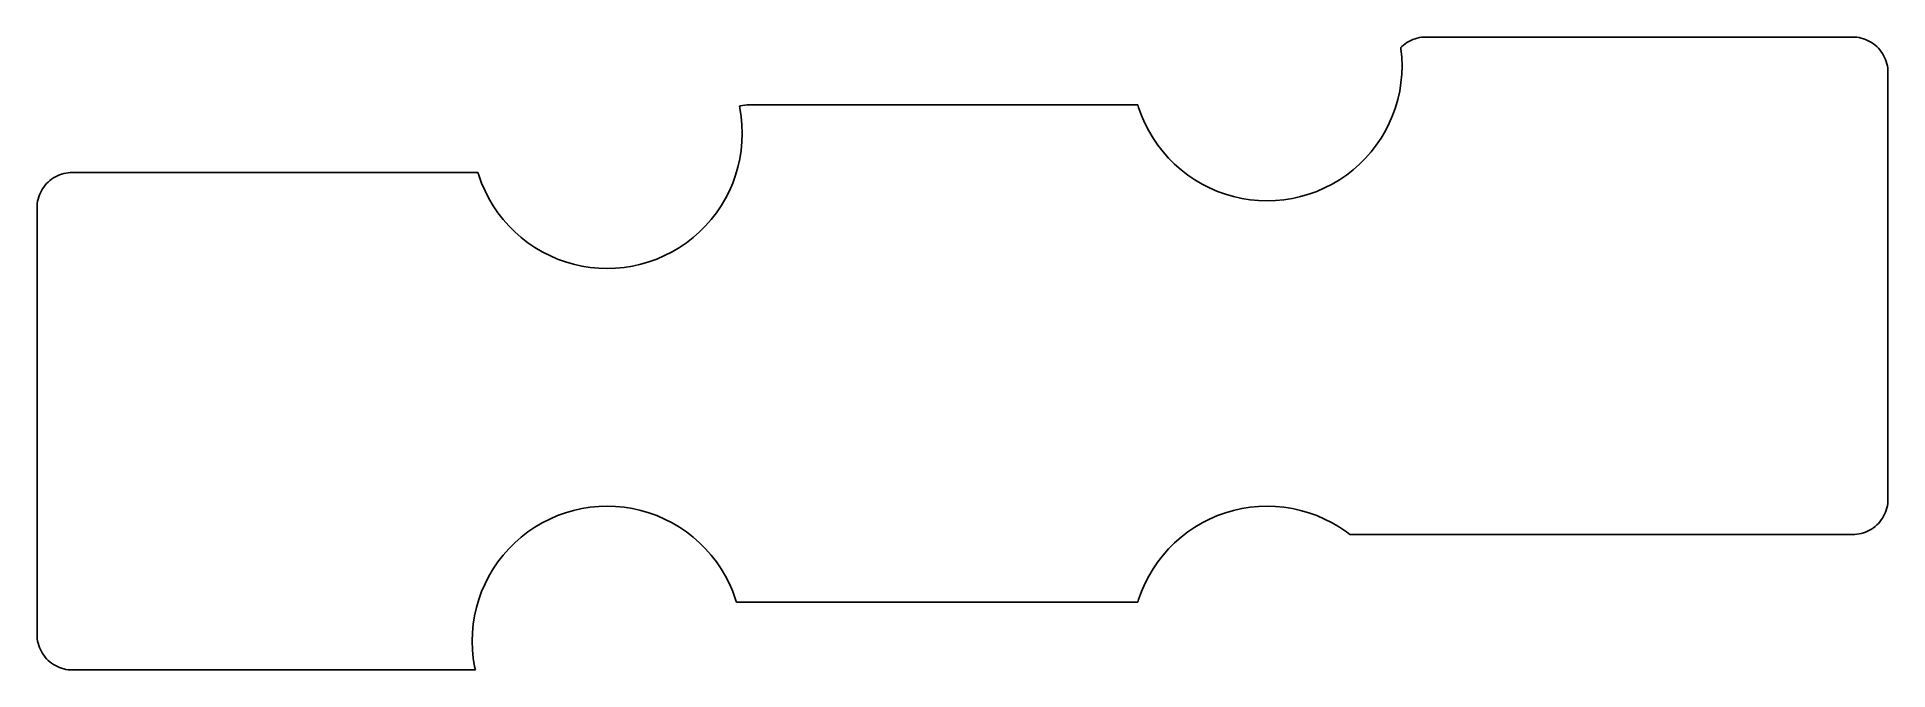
# Model space of a CAD drawing. Header units: metres. Extents: x -15.5 to 36.6, y 1.6 to 19.4.
import ezdxf

# ---------------------------------------------------------------- set-up
doc = ezdxf.new("R2010")
doc.units = ezdxf.units.M

msp = doc.modelspace()

# ---------------------------------------------------------------- linework, layer by layer
for p, q in [((23.0902, 19.3063), (23.0362, 19.2743)), ((23.1462, 19.3348), (23.0902, 19.3063)), ((23.2039, 19.3598), (23.1462, 19.3348)), ((23.263, 19.381), (23.2039, 19.3598)), ((23.3233, 19.3986), (23.263, 19.381)), ((23.3846, 19.4123), (23.3233, 19.3986)), ((23.4467, 19.4221), (23.3846, 19.4123)), ((23.5092, 19.428), (23.4467, 19.4221)), ((23.572, 19.43), (23.5092, 19.428)), ((35.575, 19.43), (23.572, 19.43)), ((35.6378, 19.428), (35.575, 19.43)), ((35.7003, 19.4221), (35.6378, 19.428)), ((35.7624, 19.4123), (35.7003, 19.4221)), ((35.8237, 19.3986), (35.7624, 19.4123)), ((35.884, 19.381), (35.8237, 19.3986)), ((35.9431, 19.3598), (35.884, 19.381)), ((36.0008, 19.3348), (35.9431, 19.3598)), ((36.0567, 19.3063), (36.0008, 19.3348)), ((36.1108, 19.2743), (36.0567, 19.3063)), ((22.8875, 19.159), (22.8618, 19.1333)), ((22.8618, 19.1333), (22.8675, 19.0975)), ((22.8675, 19.0975), (22.89, 18.8598)), ((22.9346, 19.2005), (22.8875, 19.159)), ((22.89, 18.8598), (22.8975, 18.6212)), ((22.9842, 19.239), (22.9346, 19.2005)), ((23.0362, 19.2743), (22.9842, 19.239)), ((36.1628, 19.239), (36.1108, 19.2743)), ((36.2124, 19.2005), (36.1628, 19.239)), ((36.2595, 19.159), (36.2124, 19.2005)), ((36.304, 19.1145), (36.2595, 19.159)), ((36.3455, 19.0674), (36.304, 19.1145)), ((36.384, 19.0178), (36.3455, 19.0674)), ((36.4193, 18.9658), (36.384, 19.0178)), ((36.4513, 18.9117), (36.4193, 18.9658)), ((36.4798, 18.8558), (36.4513, 18.9117)), ((36.5048, 18.7981), (36.4798, 18.8558)), ((36.526, 18.739), (36.5048, 18.7981)), ((22.89, 18.3826), (22.8675, 18.145)), ((22.8975, 18.6212), (22.89, 18.3826)), ((36.5436, 18.6787), (36.526, 18.739)), ((36.5573, 18.6174), (36.5436, 18.6787)), ((36.5671, 18.5553), (36.5573, 18.6174)), ((36.573, 18.4928), (36.5671, 18.5553)), ((36.575, 18.43), (36.573, 18.4928)), ((36.575, 6.42999), (36.575, 18.43)), ((22.8302, 17.9092), (22.7781, 17.6762)), ((22.8675, 18.145), (22.8302, 17.9092)), ((4.27332, 17.4936), (4.24377, 17.485)), ((4.24377, 17.485), (4.25644, 17.4283)), ((4.25644, 17.4283), (4.29378, 17.1925)), ((4.33463, 17.5073), (4.27332, 17.4936)), ((4.39668, 17.5171), (4.33463, 17.5073)), ((4.45921, 17.523), (4.39668, 17.5171)), ((4.522, 17.525), (4.45921, 17.523)), ((15.4608, 17.525), (4.522, 17.525)), ((15.4835, 17.447), (15.4608, 17.525)), ((15.5643, 17.2224), (15.4835, 17.447)), ((15.6591, 17.0033), (15.5643, 17.2224)), ((22.6306, 17.2224), (22.5358, 17.0033)), ((22.7115, 17.447), (22.6306, 17.2224)), ((22.7781, 17.6762), (22.7115, 17.447)), ((4.29378, 17.1925), (4.31624, 16.9548)), ((4.31624, 16.9548), (4.32375, 16.7162)), ((4.32375, 16.7162), (4.31624, 16.4776)), ((15.7675, 16.7906), (15.6591, 17.0033)), ((15.8891, 16.5851), (15.7675, 16.7906)), ((22.4275, 16.7906), (22.3059, 16.5851)), ((22.5358, 17.0033), (22.4275, 16.7906)), ((4.29378, 16.24), (4.25644, 16.0042)), ((4.31624, 16.4776), (4.29378, 16.24)), ((16.0232, 16.3877), (15.8891, 16.5851)), ((16.1695, 16.199), (16.0232, 16.3877)), ((16.3274, 16.02), (16.1695, 16.199)), ((22.0254, 16.199), (21.8676, 16.02)), ((22.1718, 16.3877), (22.0254, 16.199)), ((22.3059, 16.5851), (22.1718, 16.3877)), ((4.20436, 15.7712), (4.13776, 15.542)), ((4.25644, 16.0042), (4.20436, 15.7712)), ((16.4962, 15.8512), (16.3274, 16.02)), ((16.6753, 15.6933), (16.4962, 15.8512)), ((16.8639, 15.547), (16.6753, 15.6933)), ((21.5197, 15.6933), (21.3311, 15.547)), ((21.6988, 15.8512), (21.5197, 15.6933)), ((21.8676, 16.02), (21.6988, 15.8512)), ((-15.3693, 15.1558), (-15.4013, 15.1017)), ((-15.334, 15.2078), (-15.3693, 15.1558)), ((-15.2955, 15.2574), (-15.334, 15.2078)), ((-15.254, 15.3045), (-15.2955, 15.2574)), ((-15.2095, 15.349), (-15.254, 15.3045)), ((-15.1624, 15.3905), (-15.2095, 15.349)), ((-15.1128, 15.429), (-15.1624, 15.3905)), ((-15.0608, 15.4643), (-15.1128, 15.429)), ((-15.0067, 15.4963), (-15.0608, 15.4643)), ((-14.9508, 15.5248), (-15.0067, 15.4963)), ((-14.8931, 15.5498), (-14.9508, 15.5248)), ((-14.834, 15.571), (-14.8931, 15.5498)), ((-14.7737, 15.5886), (-14.834, 15.571)), ((-14.7124, 15.6023), (-14.7737, 15.5886)), ((-14.6503, 15.6121), (-14.7124, 15.6023)), ((-14.5878, 15.618), (-14.6503, 15.6121)), ((-14.525, 15.62), (-14.5878, 15.618)), ((-3.11293, 15.62), (-14.525, 15.62)), ((-3.09026, 15.542), (-3.11293, 15.62)), ((-3.0094, 15.3174), (-3.09026, 15.542)), ((-2.91458, 15.0983), (-3.0094, 15.3174)), ((4.0569, 15.3174), (3.96208, 15.0983)), ((4.13776, 15.542), (4.0569, 15.3174)), ((17.0614, 15.4128), (16.8639, 15.547)), ((17.2668, 15.2913), (17.0614, 15.4128)), ((17.4795, 15.1829), (17.2668, 15.2913)), ((17.6986, 15.0881), (17.4795, 15.1829)), ((20.7155, 15.1829), (20.4964, 15.0881)), ((20.9282, 15.2913), (20.7155, 15.1829)), ((21.1336, 15.4128), (20.9282, 15.2913)), ((21.3311, 15.547), (21.1336, 15.4128)), ((-15.523, 14.6828), (-15.525, 14.62)), ((-15.525, 14.62), (-15.525, 2.62)), ((-15.5171, 14.7453), (-15.523, 14.6828)), ((-15.5073, 14.8074), (-15.5171, 14.7453)), ((-15.4936, 14.8687), (-15.5073, 14.8074)), ((-15.476, 14.929), (-15.4936, 14.8687)), ((-15.4548, 14.9881), (-15.476, 14.929)), ((-15.4298, 15.0458), (-15.4548, 14.9881)), ((-15.4013, 15.1017), (-15.4298, 15.0458)), ((-2.80621, 14.8856), (-2.91458, 15.0983)), ((-2.68469, 14.6801), (-2.80621, 14.8856)), ((-2.55051, 14.4827), (-2.68469, 14.6801)), ((3.73219, 14.6801), (3.59801, 14.4827)), ((3.85371, 14.8856), (3.73219, 14.6801)), ((3.96208, 15.0983), (3.85371, 14.8856)), ((17.9232, 15.0072), (17.6986, 15.0881)), ((18.1525, 14.9406), (17.9232, 15.0072)), ((18.3854, 14.8885), (18.1525, 14.9406)), ((18.6212, 14.8512), (18.3854, 14.8885)), ((18.8589, 14.8287), (18.6212, 14.8512)), ((19.0975, 14.8212), (18.8589, 14.8287)), ((19.3361, 14.8287), (19.0975, 14.8212)), ((19.5738, 14.8512), (19.3361, 14.8287)), ((19.8095, 14.8885), (19.5738, 14.8512)), ((20.0425, 14.9406), (19.8095, 14.8885)), ((20.2718, 15.0072), (20.0425, 14.9406)), ((20.4964, 15.0881), (20.2718, 15.0072)), ((-2.40419, 14.294), (-2.55051, 14.4827)), ((-2.24632, 14.115), (-2.40419, 14.294)), ((-2.07751, 13.9462), (-2.24632, 14.115)), ((3.29382, 14.115), (3.12502, 13.9462)), ((3.45169, 14.294), (3.29382, 14.115)), ((3.59801, 14.4827), (3.45169, 14.294)), ((-1.89845, 13.7883), (-2.07751, 13.9462)), ((-1.70982, 13.642), (-1.89845, 13.7883)), ((-1.51239, 13.5078), (-1.70982, 13.642)), ((2.75732, 13.642), (2.55989, 13.5078)), ((2.94595, 13.7883), (2.75732, 13.642)), ((3.12502, 13.9462), (2.94595, 13.7883)), ((-1.3069, 13.3863), (-1.51239, 13.5078)), ((-1.09421, 13.2779), (-1.3069, 13.3863)), ((-0.875122, 13.1831), (-1.09421, 13.2779)), ((-0.650513, 13.1022), (-0.875122, 13.1831)), ((-0.421265, 13.0356), (-0.650513, 13.1022)), ((-0.188293, 12.9836), (-0.421265, 13.0356)), ((1.46877, 13.0356), (1.23579, 12.9836)), ((1.69801, 13.1022), (1.46877, 13.0356)), ((1.92262, 13.1831), (1.69801, 13.1022)), ((2.14171, 13.2779), (1.92262, 13.1831)), ((2.3544, 13.3863), (2.14171, 13.2779)), ((2.55989, 13.5078), (2.3544, 13.3863)), ((0.04747, 12.9462), (-0.188293, 12.9836)), ((0.285141, 12.9237), (0.04747, 12.9462)), ((0.523743, 12.9162), (0.285141, 12.9237)), ((0.762344, 12.9237), (0.523743, 12.9162)), ((1.00002, 12.9462), (0.762344, 12.9237)), ((1.23579, 12.9836), (1.00002, 12.9462)), ((36.5573, 6.24261), (36.5671, 6.30467)), ((36.5671, 6.30467), (36.573, 6.3672)), ((36.573, 6.3672), (36.575, 6.42999)), ((-1.51239, 5.63719), (-1.3069, 5.75871)), ((-1.3069, 5.75871), (-1.09421, 5.86708)), ((-1.09421, 5.86708), (-0.875122, 5.9619)), ((-0.875122, 5.9619), (-0.650513, 6.04276)), ((-0.650513, 6.04276), (-0.421265, 6.10936)), ((-0.421265, 6.10936), (-0.188293, 6.16144)), ((-0.188293, 6.16144), (0.04747, 6.19878)), ((0.04747, 6.19878), (0.285141, 6.22124)), ((0.285141, 6.22124), (0.523743, 6.22874)), ((0.523743, 6.22874), (0.762344, 6.22124)), ((0.762344, 6.22124), (1.00002, 6.19878)), ((1.00002, 6.19878), (1.23579, 6.16144)), ((1.23579, 6.16144), (1.46877, 6.10936)), ((1.46877, 6.10936), (1.69801, 6.04276)), ((1.69801, 6.04276), (1.92262, 5.9619)), ((1.92262, 5.9619), (2.14171, 5.86708)), ((2.14171, 5.86708), (2.3544, 5.75871)), ((2.3544, 5.75871), (2.55989, 5.63719)), ((17.0614, 5.63719), (17.2668, 5.75871)), ((17.2668, 5.75871), (17.4795, 5.86708)), ((17.4795, 5.86708), (17.6986, 5.9619)), ((17.6986, 5.9619), (17.9232, 6.04276)), ((17.9232, 6.04276), (18.1525, 6.10936)), ((18.1525, 6.10936), (18.3854, 6.16144)), ((18.3854, 6.16144), (18.6212, 6.19878)), ((18.6212, 6.19878), (18.8589, 6.22124)), ((18.8589, 6.22124), (19.0975, 6.22874)), ((19.0975, 6.22874), (19.3361, 6.22124)), ((19.3361, 6.22124), (19.5738, 6.19878)), ((19.5738, 6.19878), (19.8095, 6.16144)), ((19.8095, 6.16144), (20.0425, 6.10936)), ((20.0425, 6.10936), (20.2718, 6.04276)), ((20.2718, 6.04276), (20.4964, 5.9619)), ((20.4964, 5.9619), (20.7155, 5.86708)), ((20.7155, 5.86708), (20.9282, 5.75871)), ((20.9282, 5.75871), (21.1336, 5.63719)), ((36.2595, 5.70103), (36.304, 5.74545)), ((36.304, 5.74545), (36.3455, 5.79257)), ((36.3455, 5.79257), (36.384, 5.84221)), ((36.384, 5.84221), (36.4193, 5.89418)), ((36.4193, 5.89418), (36.4513, 5.94824)), ((36.4513, 5.94824), (36.4798, 6.00423)), ((36.4798, 6.00423), (36.5048, 6.06187)), ((36.5048, 6.06187), (36.526, 6.12099)), ((36.526, 6.12099), (36.5436, 6.1813)), ((36.5436, 6.1813), (36.5573, 6.24261)), ((-2.07751, 5.19882), (-1.89845, 5.35669)), ((-1.89845, 5.35669), (-1.70982, 5.50301)), ((-1.70982, 5.50301), (-1.51239, 5.63719)), ((2.55989, 5.63719), (2.75732, 5.50301)), ((2.75732, 5.50301), (2.94595, 5.35669)), ((2.94595, 5.35669), (3.12502, 5.19882)), ((16.4962, 5.19882), (16.6753, 5.35669)), ((16.6753, 5.35669), (16.8639, 5.50301)), ((16.8639, 5.50301), (17.0614, 5.63719)), ((21.1336, 5.63719), (21.3311, 5.50301)), ((21.3311, 5.50301), (21.4252, 5.42999)), ((21.4252, 5.42999), (35.575, 5.42999)), ((35.575, 5.42999), (35.6378, 5.43198)), ((35.6378, 5.43198), (35.7003, 5.43788)), ((35.7003, 5.43788), (35.7624, 5.44771)), ((35.7624, 5.44771), (35.8237, 5.46141)), ((35.8237, 5.46141), (35.884, 5.47894)), ((35.884, 5.47894), (35.9431, 5.50023)), ((35.9431, 5.50023), (36.0008, 5.52518)), ((36.0008, 5.52518), (36.0567, 5.5537)), ((36.0567, 5.5537), (36.1108, 5.58568)), ((36.1108, 5.58568), (36.1628, 5.62099)), ((36.1628, 5.62099), (36.2124, 5.65948)), ((36.2124, 5.65948), (36.2595, 5.70103)), ((-2.55051, 4.66232), (-2.40419, 4.85095)), ((-2.40419, 4.85095), (-2.24632, 5.03001)), ((-2.24632, 5.03001), (-2.07751, 5.19882)), ((3.12502, 5.19882), (3.29382, 5.03001)), ((3.29382, 5.03001), (3.45169, 4.85095)), ((3.45169, 4.85095), (3.59801, 4.66232)), ((16.0232, 4.66232), (16.1695, 4.85095)), ((16.1695, 4.85095), (16.3274, 5.03001)), ((16.3274, 5.03001), (16.4962, 5.19882)), ((-2.91458, 4.04671), (-2.80621, 4.2594)), ((-2.80621, 4.2594), (-2.68469, 4.46489)), ((-2.68469, 4.46489), (-2.55051, 4.66232)), ((3.59801, 4.66232), (3.73219, 4.46489)), ((3.73219, 4.46489), (3.85371, 4.2594)), ((3.85371, 4.2594), (3.96208, 4.04671)), ((15.6591, 4.04671), (15.7675, 4.2594)), ((15.7675, 4.2594), (15.8891, 4.46489)), ((15.8891, 4.46489), (16.0232, 4.66232)), ((-3.09026, 3.60301), (-3.0094, 3.82762)), ((-3.0094, 3.82762), (-2.91458, 4.04671)), ((3.96208, 4.04671), (4.0569, 3.82762)), ((4.0569, 3.82762), (4.13776, 3.60301)), ((15.4835, 3.60301), (15.5643, 3.82762)), ((15.5643, 3.82762), (15.6591, 4.04671)), ((-3.24628, 2.90501), (-3.20894, 3.14079)), ((-3.20894, 3.14079), (-3.15686, 3.37376)), ((-3.15686, 3.37376), (-3.09026, 3.60301)), ((4.13776, 3.60301), (4.16043, 3.52499)), ((4.16043, 3.52499), (15.4608, 3.52499)), ((15.4608, 3.52499), (15.4835, 3.60301)), ((-15.525, 2.62), (-15.523, 2.55721)), ((-3.27625, 2.42874), (-3.26874, 2.66734)), ((-3.26874, 2.66734), (-3.24628, 2.90501)), ((-15.523, 2.55721), (-15.5171, 2.49467)), ((-15.5171, 2.49467), (-15.5073, 2.43262)), ((-15.5073, 2.43262), (-15.4936, 2.37131)), ((-15.4936, 2.37131), (-15.476, 2.31099)), ((-15.476, 2.31099), (-15.4548, 2.25188)), ((-15.4548, 2.25188), (-15.4298, 2.19423)), ((-15.4298, 2.19423), (-15.4013, 2.13824)), ((-15.4013, 2.13824), (-15.3693, 2.08418)), ((-15.3693, 2.08418), (-15.334, 2.03221)), ((-3.26874, 2.19014), (-3.27625, 2.42874)), ((-3.24628, 1.95247), (-3.26874, 2.19014)), ((-15.334, 2.03221), (-15.2955, 1.98257)), ((-15.2955, 1.98257), (-15.254, 1.93546)), ((-15.254, 1.93546), (-15.2095, 1.89104)), ((-15.2095, 1.89104), (-15.1624, 1.84949)), ((-15.1624, 1.84949), (-15.1128, 1.81099)), ((-15.1128, 1.81099), (-15.0608, 1.77568)), ((-15.0608, 1.77568), (-15.0067, 1.7437)), ((-15.0067, 1.7437), (-14.9508, 1.71518)), ((-14.9508, 1.71518), (-14.8931, 1.69023)), ((-14.8931, 1.69023), (-14.834, 1.66895)), ((-14.834, 1.66895), (-14.7737, 1.65141)), ((-14.7737, 1.65141), (-14.7124, 1.63771)), ((-14.7124, 1.63771), (-14.6503, 1.62788)), ((-14.6503, 1.62788), (-14.5878, 1.62198)), ((-14.5878, 1.62198), (-14.525, 1.62)), ((-14.525, 1.62), (-3.18732, 1.62)), ((-3.20894, 1.71669), (-3.24628, 1.95247)), ((-3.18732, 1.62), (-3.20894, 1.71669))]:
    msp.add_line(p, q)

doc.saveas('drawing.dxf')
